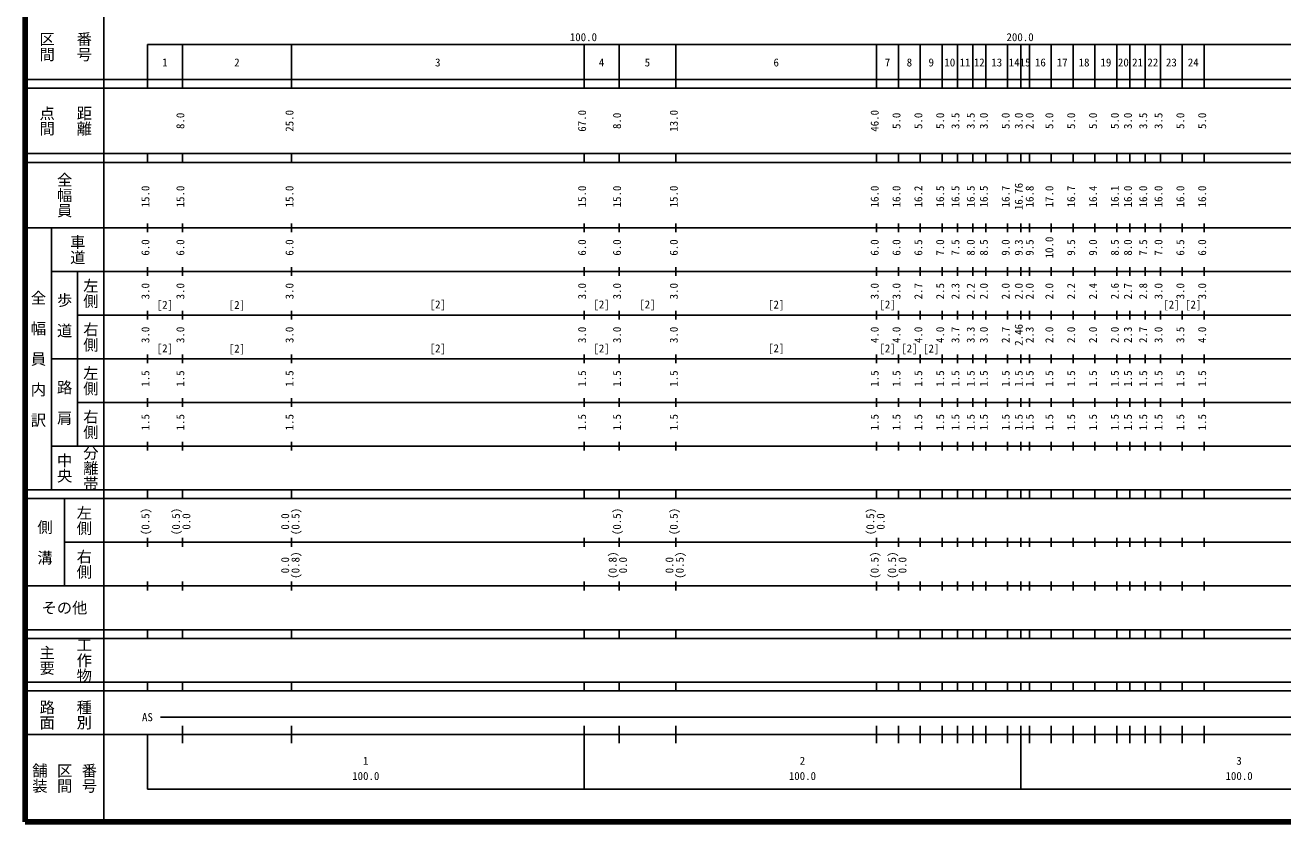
# Model space of a CAD drawing. Units: millimetres on the paper, enlarged 1000 times. Extents: x 40000 to 680000, y 20000 to 380000.
# Drawn here: x 40000 to 328024, y 20000 to 202409 of the extents above; entities that cross this region are included whole.
import ezdxf
from ezdxf.enums import TextEntityAlignment as Align

# ---------------------------------------------------------------- set-up
doc = ezdxf.new("R2010")
doc.units = ezdxf.units.MM
doc.header["$LTSCALE"] = 1000
doc.layers.add('M-TTL', color=2, linetype='Continuous', lineweight=140)
doc.layers.add('M-TTL-BAND', color=7, linetype='Continuous', lineweight=25)
doc.styles.add('@ＭＳ ゴシック', font='')
doc.styles.add('ＭＳ ゴシック', font='')
doc.styles.get('@ＭＳ ゴシック').set_extended_font_data('@MS Gothic')
doc.styles.get('ＭＳ ゴシック').set_extended_font_data('MS Gothic')

msp = doc.modelspace()

# ---------------------------------------------------------------- linework, layer by layer
at = {"layer": 'M-TTL'}
for p, q in [((40000, 380000), (40000, 20000)), ((40000, 20000), (680000, 20000))]:
    msp.add_line(p, q, dxfattribs=at)
at = {"layer": 'M-TTL-BAND'}
for p, q in [((58000, 370000), (58000, 20000)), ((68000, 198000), (579000, 198000)), ((68000, 198000), (68000, 188000)), ((76000, 188000), (76000, 198000)), ((101000, 188000), (101000, 198000)), ((168000, 188000), (168000, 198000)), ((176000, 188000), (176000, 198000)), ((189000, 188000), (189000, 198000)), ((235000, 188000), (235000, 198000)), ((240000, 188000), (240000, 198000)), ((245000, 188000), (245000, 198000)), ((250000, 188000), (250000, 198000)), ((253500, 188000), (253500, 198000)), ((257000, 188000), (257000, 198000)), ((260000, 188000), (260000, 198000)), ((265000, 188000), (265000, 198000)), ((268000, 188000), (268000, 198000)), ((270000, 188000), (270000, 198000)), ((275000, 188000), (275000, 198000)), ((280000, 188000), (280000, 198000)), ((285000, 188000), (285000, 198000)), ((290000, 188000), (290000, 198000)), ((293000, 188000), (293000, 198000)), ((296500, 188000), (296500, 198000)), ((300000, 188000), (300000, 198000)), ((305000, 188000), (305000, 198000)), ((310000, 188000), (310000, 198000)), ((40000, 190000), (579000, 190000)), ((40000, 188000), (579000, 188000)), ((40000, 173000), (579000, 173000)), ((68000, 171000), (68000, 173000)), ((76000, 171000), (76000, 173000)), ((101000, 171000), (101000, 173000)), ((168000, 171000), (168000, 173000)), ((176000, 171000), (176000, 173000)), ((189000, 171000), (189000, 173000)), ((235000, 171000), (235000, 173000)), ((240000, 171000), (240000, 173000)), ((245000, 171000), (245000, 173000)), ((250000, 171000), (250000, 173000)), ((253500, 171000), (253500, 173000)), ((257000, 171000), (257000, 173000)), ((260000, 171000), (260000, 173000)), ((265000, 171000), (265000, 173000)), ((268000, 171000), (268000, 173000)), ((270000, 171000), (270000, 173000)), ((275000, 171000), (275000, 173000)), ((280000, 171000), (280000, 173000)), ((285000, 171000), (285000, 173000)), ((290000, 171000), (290000, 173000)), ((293000, 171000), (293000, 173000)), ((296500, 171000), (296500, 173000)), ((300000, 171000), (300000, 173000)), ((305000, 171000), (305000, 173000)), ((310000, 171000), (310000, 173000)), ((40000, 171000), (579000, 171000)), ((40000, 156000), (579000, 156000)), ((46000, 96000), (46000, 156000)), ((68000, 155000), (68000, 157000)), ((76000, 155000), (76000, 157000)), ((101000, 155000), (101000, 157000)), ((168000, 155000), (168000, 157000)), ((176000, 155000), (176000, 157000)), ((189000, 155000), (189000, 157000)), ((235000, 155000), (235000, 157000)), ((240000, 155000), (240000, 157000)), ((245000, 155000), (245000, 157000)), ((250000, 155000), (250000, 157000)), ((253500, 155000), (253500, 157000)), ((257000, 155000), (257000, 157000)), ((260000, 155000), (260000, 157000)), ((265000, 155000), (265000, 157000)), ((268000, 155000), (268000, 157000)), ((270000, 155000), (270000, 157000)), ((275000, 155000), (275000, 157000)), ((280000, 155000), (280000, 157000)), ((285000, 155000), (285000, 157000)), ((290000, 155000), (290000, 157000)), ((293000, 155000), (293000, 157000)), ((296500, 155000), (296500, 157000)), ((300000, 155000), (300000, 157000)), ((305000, 155000), (305000, 157000)), ((310000, 155000), (310000, 157000)), ((68000, 145000), (68000, 147000)), ((76000, 145000), (76000, 147000)), ((101000, 145000), (101000, 147000)), ((168000, 145000), (168000, 147000)), ((176000, 145000), (176000, 147000)), ((189000, 145000), (189000, 147000)), ((235000, 145000), (235000, 147000)), ((240000, 145000), (240000, 147000)), ((245000, 145000), (245000, 147000)), ((250000, 145000), (250000, 147000)), ((253500, 145000), (253500, 147000)), ((257000, 145000), (257000, 147000)), ((260000, 145000), (260000, 147000)), ((265000, 145000), (265000, 147000)), ((268000, 145000), (268000, 147000)), ((270000, 145000), (270000, 147000)), ((275000, 145000), (275000, 147000)), ((280000, 145000), (280000, 147000)), ((285000, 145000), (285000, 147000)), ((290000, 145000), (290000, 147000)), ((293000, 145000), (293000, 147000)), ((296500, 145000), (296500, 147000)), ((300000, 145000), (300000, 147000)), ((305000, 145000), (305000, 147000)), ((310000, 145000), (310000, 147000)), ((46000, 146000), (579000, 146000)), ((52000, 146000), (52000, 106000)), ((52000, 136000), (579000, 136000)), ((68000, 135000), (68000, 137000)), ((76000, 135000), (76000, 137000)), ((101000, 135000), (101000, 137000)), ((168000, 135000), (168000, 137000)), ((176000, 135000), (176000, 137000)), ((189000, 135000), (189000, 137000)), ((235000, 135000), (235000, 137000)), ((240000, 135000), (240000, 137000)), ((245000, 135000), (245000, 137000)), ((250000, 135000), (250000, 137000)), ((253500, 135000), (253500, 137000)), ((257000, 135000), (257000, 137000)), ((260000, 135000), (260000, 137000)), ((265000, 135000), (265000, 137000)), ((268000, 135000), (268000, 137000)), ((270000, 135000), (270000, 137000)), ((275000, 135000), (275000, 137000)), ((280000, 135000), (280000, 137000)), ((285000, 135000), (285000, 137000)), ((290000, 135000), (290000, 137000)), ((293000, 135000), (293000, 137000)), ((296500, 135000), (296500, 137000)), ((300000, 135000), (300000, 137000)), ((305000, 135000), (305000, 137000)), ((310000, 135000), (310000, 137000)), ((68000, 125000), (68000, 127000)), ((76000, 125000), (76000, 127000)), ((101000, 125000), (101000, 127000)), ((168000, 125000), (168000, 127000)), ((176000, 125000), (176000, 127000)), ((189000, 125000), (189000, 127000)), ((235000, 125000), (235000, 127000)), ((240000, 125000), (240000, 127000)), ((245000, 125000), (245000, 127000)), ((250000, 125000), (250000, 127000)), ((253500, 125000), (253500, 127000)), ((257000, 125000), (257000, 127000)), ((260000, 125000), (260000, 127000)), ((265000, 125000), (265000, 127000)), ((268000, 125000), (268000, 127000)), ((270000, 125000), (270000, 127000)), ((275000, 125000), (275000, 127000)), ((280000, 125000), (280000, 127000)), ((285000, 125000), (285000, 127000)), ((290000, 125000), (290000, 127000)), ((293000, 125000), (293000, 127000)), ((296500, 125000), (296500, 127000)), ((300000, 125000), (300000, 127000)), ((305000, 125000), (305000, 127000)), ((310000, 125000), (310000, 127000)), ((46000, 126000), (579000, 126000)), ((52000, 116000), (579000, 116000)), ((68000, 115000), (68000, 117000)), ((76000, 115000), (76000, 117000)), ((101000, 115000), (101000, 117000)), ((168000, 115000), (168000, 117000)), ((176000, 115000), (176000, 117000)), ((189000, 115000), (189000, 117000)), ((235000, 115000), (235000, 117000)), ((240000, 115000), (240000, 117000)), ((245000, 115000), (245000, 117000)), ((250000, 115000), (250000, 117000)), ((253500, 115000), (253500, 117000)), ((257000, 115000), (257000, 117000)), ((260000, 115000), (260000, 117000)), ((265000, 115000), (265000, 117000)), ((268000, 115000), (268000, 117000)), ((270000, 115000), (270000, 117000)), ((275000, 115000), (275000, 117000)), ((280000, 115000), (280000, 117000)), ((285000, 115000), (285000, 117000)), ((290000, 115000), (290000, 117000)), ((293000, 115000), (293000, 117000)), ((296500, 115000), (296500, 117000)), ((300000, 115000), (300000, 117000)), ((305000, 115000), (305000, 117000)), ((310000, 115000), (310000, 117000)), ((68000, 105000), (68000, 107000)), ((76000, 105000), (76000, 107000)), ((101000, 105000), (101000, 107000)), ((168000, 105000), (168000, 107000)), ((176000, 105000), (176000, 107000)), ((189000, 105000), (189000, 107000)), ((235000, 105000), (235000, 107000)), ((240000, 105000), (240000, 107000)), ((245000, 105000), (245000, 107000)), ((250000, 105000), (250000, 107000)), ((253500, 105000), (253500, 107000)), ((257000, 105000), (257000, 107000)), ((260000, 105000), (260000, 107000)), ((265000, 105000), (265000, 107000)), ((268000, 105000), (268000, 107000)), ((270000, 105000), (270000, 107000)), ((275000, 105000), (275000, 107000)), ((280000, 105000), (280000, 107000)), ((285000, 105000), (285000, 107000)), ((290000, 105000), (290000, 107000)), ((293000, 105000), (293000, 107000)), ((296500, 105000), (296500, 107000)), ((300000, 105000), (300000, 107000)), ((305000, 105000), (305000, 107000)), ((310000, 105000), (310000, 107000)), ((46000, 106000), (579000, 106000)), ((40000, 96000), (579000, 96000)), ((68000, 94000), (68000, 96000)), ((76000, 94000), (76000, 96000)), ((101000, 94000), (101000, 96000)), ((168000, 94000), (168000, 96000)), ((176000, 94000), (176000, 96000)), ((189000, 94000), (189000, 96000)), ((235000, 94000), (235000, 96000)), ((240000, 94000), (240000, 96000)), ((245000, 94000), (245000, 96000)), ((250000, 94000), (250000, 96000)), ((253500, 94000), (253500, 96000)), ((257000, 94000), (257000, 96000)), ((260000, 94000), (260000, 96000)), ((265000, 94000), (265000, 96000)), ((268000, 94000), (268000, 96000)), ((270000, 94000), (270000, 96000)), ((275000, 94000), (275000, 96000)), ((280000, 94000), (280000, 96000)), ((285000, 94000), (285000, 96000)), ((290000, 94000), (290000, 96000)), ((293000, 94000), (293000, 96000)), ((296500, 94000), (296500, 96000)), ((300000, 94000), (300000, 96000)), ((305000, 94000), (305000, 96000)), ((310000, 94000), (310000, 96000)), ((40000, 94000), (579000, 94000)), ((49000, 94000), (49000, 74000)), ((49000, 84000), (579000, 84000)), ((68000, 83000), (68000, 85000)), ((76000, 83000), (76000, 85000)), ((101000, 83000), (101000, 85000)), ((168000, 83000), (168000, 85000)), ((176000, 83000), (176000, 85000)), ((189000, 83000), (189000, 85000)), ((235000, 83000), (235000, 85000)), ((240000, 83000), (240000, 85000)), ((245000, 83000), (245000, 85000)), ((250000, 83000), (250000, 85000)), ((253500, 83000), (253500, 85000)), ((257000, 83000), (257000, 85000)), ((260000, 83000), (260000, 85000)), ((265000, 83000), (265000, 85000)), ((268000, 83000), (268000, 85000)), ((270000, 83000), (270000, 85000)), ((275000, 83000), (275000, 85000)), ((280000, 83000), (280000, 85000)), ((285000, 83000), (285000, 85000)), ((290000, 83000), (290000, 85000)), ((293000, 83000), (293000, 85000)), ((296500, 83000), (296500, 85000)), ((300000, 83000), (300000, 85000)), ((305000, 83000), (305000, 85000)), ((310000, 83000), (310000, 85000)), ((68000, 73000), (68000, 75000)), ((76000, 73000), (76000, 75000)), ((101000, 73000), (101000, 75000)), ((168000, 73000), (168000, 75000)), ((176000, 73000), (176000, 75000)), ((189000, 73000), (189000, 75000)), ((235000, 73000), (235000, 75000)), ((240000, 73000), (240000, 75000)), ((245000, 73000), (245000, 75000)), ((250000, 73000), (250000, 75000)), ((253500, 73000), (253500, 75000)), ((257000, 73000), (257000, 75000)), ((260000, 73000), (260000, 75000)), ((265000, 73000), (265000, 75000)), ((268000, 73000), (268000, 75000)), ((270000, 73000), (270000, 75000)), ((275000, 73000), (275000, 75000)), ((280000, 73000), (280000, 75000)), ((285000, 73000), (285000, 75000)), ((290000, 73000), (290000, 75000)), ((293000, 73000), (293000, 75000)), ((296500, 73000), (296500, 75000)), ((300000, 73000), (300000, 75000)), ((305000, 73000), (305000, 75000)), ((310000, 73000), (310000, 75000)), ((40000, 74000), (579000, 74000)), ((40000, 64000), (579000, 64000)), ((68000, 62000), (68000, 64000)), ((76000, 62000), (76000, 64000)), ((101000, 62000), (101000, 64000)), ((168000, 62000), (168000, 64000)), ((176000, 62000), (176000, 64000)), ((189000, 62000), (189000, 64000)), ((235000, 62000), (235000, 64000)), ((240000, 62000), (240000, 64000)), ((245000, 62000), (245000, 64000)), ((250000, 62000), (250000, 64000)), ((253500, 62000), (253500, 64000)), ((257000, 62000), (257000, 64000)), ((260000, 62000), (260000, 64000)), ((265000, 62000), (265000, 64000)), ((268000, 62000), (268000, 64000)), ((270000, 62000), (270000, 64000)), ((275000, 62000), (275000, 64000)), ((280000, 62000), (280000, 64000)), ((285000, 62000), (285000, 64000)), ((290000, 62000), (290000, 64000)), ((293000, 62000), (293000, 64000)), ((296500, 62000), (296500, 64000)), ((300000, 62000), (300000, 64000)), ((305000, 62000), (305000, 64000)), ((310000, 62000), (310000, 64000)), ((40000, 62000), (579000, 62000)), ((40000, 52000), (579000, 52000)), ((68000, 50000), (68000, 52000)), ((76000, 50000), (76000, 52000)), ((101000, 50000), (101000, 52000)), ((168000, 50000), (168000, 52000)), ((176000, 50000), (176000, 52000)), ((189000, 50000), (189000, 52000)), ((235000, 50000), (235000, 52000)), ((240000, 50000), (240000, 52000)), ((245000, 50000), (245000, 52000)), ((250000, 50000), (250000, 52000)), ((253500, 50000), (253500, 52000)), ((257000, 50000), (257000, 52000)), ((260000, 50000), (260000, 52000)), ((265000, 50000), (265000, 52000)), ((268000, 50000), (268000, 52000)), ((270000, 50000), (270000, 52000)), ((275000, 50000), (275000, 52000)), ((280000, 50000), (280000, 52000)), ((285000, 50000), (285000, 52000)), ((290000, 50000), (290000, 52000)), ((293000, 50000), (293000, 52000)), ((296500, 50000), (296500, 52000)), ((300000, 50000), (300000, 52000)), ((305000, 50000), (305000, 52000)), ((310000, 50000), (310000, 52000)), ((40000, 50000), (579000, 50000)), ((71000, 44000), (552000, 44000)), ((76000, 38000), (76000, 42000)), ((101000, 38000), (101000, 42000)), ((168000, 27500), (168000, 42000)), ((176000, 38000), (176000, 42000)), ((189000, 38000), (189000, 42000)), ((235000, 38000), (235000, 42000)), ((240000, 38000), (240000, 42000)), ((245000, 38000), (245000, 42000)), ((250000, 38000), (250000, 42000)), ((253500, 38000), (253500, 42000)), ((257000, 38000), (257000, 42000)), ((260000, 38000), (260000, 42000)), ((265000, 38000), (265000, 42000)), ((268000, 27500), (268000, 42000)), ((270000, 38000), (270000, 42000)), ((275000, 38000), (275000, 42000)), ((280000, 38000), (280000, 42000)), ((285000, 38000), (285000, 42000)), ((290000, 38000), (290000, 42000)), ((293000, 38000), (293000, 42000)), ((296500, 38000), (296500, 42000)), ((300000, 38000), (300000, 42000)), ((305000, 38000), (305000, 42000)), ((310000, 38000), (310000, 42000)), ((40000, 40000), (579000, 40000)), ((68000, 40000), (68000, 27500)), ((68000, 27500), (579000, 27500))]:
    msp.add_line(p, q, dxfattribs=at)

# ---------------------------------------------------------------- texts
at = {"layer": 'M-TTL-BAND', "style": '@ＭＳ ゴシック'}
for s, p in [('区間', (45000, 197500)), ('番号', (53500, 197500)), ('点間', (45000, 180500)), ('距離', (53500, 180500)), ('全幅員', (49000, 163500)), ('車道', (52000, 151000)), ('左側', (55000, 141000)), ('全\u3000幅\u3000員\u3000内\u3000訳', (43000, 126000)), ('歩\u3000道', (49000, 136000)), ('右側', (55000, 131000)), ('左側', (55000, 121000)), ('路\u3000肩', (49000, 116000)), ('右側', (55000, 111000)), ('中央', (49000, 101000)), ('分離帯', (55000, 101000)), ('左側', (53500, 89000)), ('側\u3000溝', (44500, 84000)), ('右側', (53500, 79000)), ('工作物', (53500, 57000)), ('主要', (45000, 57000)), ('路面', (45000, 44500)), ('種別', (53500, 44500)), ('舗装', (43333, 30000)), ('区間', (49000, 30000)), ('番号', (54667, 30000))]:
    msp.add_text(s, height=2566, rotation=270, dxfattribs=at).set_placement(p, align=Align.MIDDLE_CENTER)
at = {"layer": 'M-TTL-BAND', "style": 'ＭＳ ゴシック'}
for s, p in [('100.0', (167844, 198195)), ('200.0', (267844, 198195)), ('1', (72000, 192405)), ('2', (88500, 192405)), ('3', (134500, 192405)), ('4', (172000, 192405)), ('5', (182500, 192405)), ('6', (212000, 192405)), ('7', (237500, 192405)), ('8', (242500, 192405)), ('9', (247500, 192405)), ('10', (251750, 192405)), ('11', (255250, 192405)), ('12', (258500, 192405)), ('13', (262500, 192405)), ('14', (266500, 192405)), ('15', (269000, 192405)), ('16', (272500, 192405)), ('17', (277500, 192405)), ('18', (282500, 192405)), ('19', (287500, 192405)), ('20', (291500, 192405)), ('21', (294750, 192405)), ('22', (298250, 192405)), ('23', (302500, 192405)), ('24', (307500, 192405)), ('[2]', (72000, 136920)), ('[2]', (88500, 136897)), ('[2]', (134500, 137007)), ('[2]', (172000, 136999)), ('[2]', (182500, 136999)), ('[2]', (212000, 136966)), ('[2]', (237500, 136989)), ('[2]', (302500, 136967)), ('[2]', (307500, 136967)), ('[2]', (72000, 126955)), ('[2]', (88500, 126886)), ('[2]', (134500, 126942)), ('[2]', (172000, 126925)), ('[2]', (212000, 126960)), ('[2]', (237500, 126938)), ('[2]', (242500, 126938)), ('[2]', (247500, 126905)), ('AS', (68000, 42500)), ('1', (118000, 32523)), ('2', (218000, 32523)), ('3', (318000, 32523)), ('100.0', (118000, 29033)), ('100.0', (218000, 29033)), ('100.0', (318000, 29033))]:
    msp.add_text(s, height=1833, dxfattribs=at).set_placement(p, align=Align.BOTTOM_CENTER)
for s, p in [('8.0', (77000, 180500)), ('25.0', (102000, 180500)), ('67.0', (169000, 180500)), ('8.0', (177000, 180500)), ('13.0', (190000, 180500)), ('46.0', (236000, 180500)), ('5.0', (241000, 180500)), ('5.0', (246000, 180500)), ('5.0', (251000, 180500)), ('3.5', (254500, 180500)), ('3.5', (258000, 180500)), ('3.0', (261000, 180500)), ('5.0', (266000, 180500)), ('3.0', (269000, 180500)), ('2.0', (271496, 180500)), ('5.0', (276000, 180500)), ('5.0', (281000, 180500)), ('5.0', (286000, 180500)), ('5.0', (291000, 180500)), ('3.0', (294000, 180500)), ('3.5', (297500, 180500)), ('3.5', (301000, 180500)), ('5.0', (306000, 180500)), ('5.0', (311000, 180500)), ('15.0', (69000, 163174)), ('15.0', (77000, 163174)), ('15.0', (102000, 163174)), ('15.0', (169000, 163174)), ('15.0', (177000, 163174)), ('15.0', (190000, 163174)), ('16.0', (236000, 163174)), ('16.0', (241000, 163174)), ('16.2', (246000, 163174)), ('16.5', (251000, 163174)), ('16.5', (254500, 163174)), ('16.5', (258000, 163174)), ('16.5', (261000, 163174)), ('16.7', (266000, 163174)), ('16.76', (269000, 163174)), ('16.8', (271496, 163174)), ('17.0', (276000, 163174)), ('16.7', (281000, 163174)), ('16.4', (286000, 163174)), ('16.1', (291000, 163174)), ('16.0', (294000, 163174)), ('16.0', (297500, 163174)), ('16.0', (301000, 163174)), ('16.0', (306000, 163174)), ('16.0', (311000, 163174)), ('6.0', (69000, 151500)), ('6.0', (77000, 151500)), ('6.0', (102000, 151500)), ('6.0', (169000, 151500)), ('6.0', (177000, 151500)), ('6.0', (190000, 151500)), ('6.0', (236000, 151500)), ('6.0', (241000, 151500)), ('6.5', (246000, 151500)), ('7.0', (251000, 151500)), ('7.5', (254500, 151500)), ('8.0', (258000, 151500)), ('8.5', (261000, 151500)), ('9.0', (266000, 151500)), ('9.3', (269000, 151500)), ('9.5', (271496, 151500)), ('10.0', (276000, 151500)), ('9.5', (281000, 151500)), ('9.0', (286000, 151500)), ('8.5', (291000, 151500)), ('8.0', (294000, 151500)), ('7.5', (297500, 151500)), ('7.0', (301000, 151500)), ('6.5', (306000, 151500)), ('6.0', (311000, 151500)), ('3.0', (69000, 141500)), ('3.0', (77000, 141500)), ('3.0', (102000, 141500)), ('3.0', (169000, 141500)), ('3.0', (177000, 141500)), ('3.0', (190000, 141500)), ('3.0', (236000, 141500)), ('3.0', (241000, 141500)), ('2.7', (246000, 141500)), ('2.5', (251000, 141500)), ('2.3', (254500, 141500)), ('2.2', (258000, 141500)), ('2.0', (261000, 141500)), ('2.0', (266000, 141500)), ('2.0', (269000, 141500)), ('2.0', (271496, 141500)), ('2.0', (276000, 141500)), ('2.2', (281000, 141500)), ('2.4', (286000, 141500)), ('2.6', (291000, 141500)), ('2.7', (294000, 141500)), ('2.8', (297500, 141500)), ('3.0', (301000, 141500)), ('3.0', (306000, 141500)), ('3.0', (311000, 141500)), ('3.0', (69000, 131500)), ('3.0', (77000, 131500)), ('3.0', (102000, 131500)), ('3.0', (169000, 131500)), ('3.0', (177000, 131500)), ('3.0', (190000, 131500)), ('4.0', (236000, 131500)), ('4.0', (241000, 131500)), ('4.0', (246000, 131500)), ('4.0', (251000, 131500)), ('3.7', (254500, 131500)), ('3.3', (258000, 131500)), ('3.0', (261000, 131500)), ('2.7', (266000, 131500)), ('2.46', (269000, 131500)), ('2.3', (271496, 131500)), ('2.0', (276000, 131500)), ('2.0', (281000, 131500)), ('2.0', (286000, 131500)), ('2.0', (291000, 131500)), ('2.3', (294000, 131500)), ('2.7', (297500, 131500)), ('3.0', (301000, 131500)), ('3.5', (306000, 131500)), ('4.0', (311000, 131500)), ('1.5', (69000, 121500)), ('1.5', (77000, 121500)), ('1.5', (102000, 121500)), ('1.5', (169000, 121500)), ('1.5', (177000, 121500)), ('1.5', (190000, 121500)), ('1.5', (236000, 121500)), ('1.5', (241000, 121500)), ('1.5', (246000, 121500)), ('1.5', (251000, 121500)), ('1.5', (254500, 121500)), ('1.5', (258000, 121500)), ('1.5', (261000, 121500)), ('1.5', (266000, 121500)), ('1.5', (269000, 121500)), ('1.5', (271496, 121500)), ('1.5', (276000, 121500)), ('1.5', (281000, 121500)), ('1.5', (286000, 121500)), ('1.5', (291000, 121500)), ('1.5', (294000, 121500)), ('1.5', (297500, 121500)), ('1.5', (301000, 121500)), ('1.5', (306000, 121500)), ('1.5', (311000, 121500)), ('1.5', (69000, 111500)), ('1.5', (77000, 111500)), ('1.5', (102000, 111500)), ('1.5', (169000, 111500)), ('1.5', (177000, 111500)), ('1.5', (190000, 111500)), ('1.5', (236000, 111500)), ('1.5', (241000, 111500)), ('1.5', (246000, 111500)), ('1.5', (251000, 111500)), ('1.5', (254500, 111500)), ('1.5', (258000, 111500)), ('1.5', (261000, 111500)), ('1.5', (266000, 111500)), ('1.5', (269000, 111500)), ('1.5', (271496, 111500)), ('1.5', (276000, 111500)), ('1.5', (281000, 111500)), ('1.5', (286000, 111500)), ('1.5', (291000, 111500)), ('1.5', (294000, 111500)), ('1.5', (297500, 111500)), ('1.5', (301000, 111500)), ('1.5', (306000, 111500)), ('1.5', (311000, 111500)), ('(0.5)', (69000, 88764)), ('(0.5)', (76000, 88764)), ('0.0', (78370, 88764)), ('0.0', (101000, 88764)), ('(0.5)', (103370, 88764)), ('(0.5)', (177000, 88764)), ('(0.5)', (190000, 88764)), ('(0.5)', (235000, 88764)), ('0.0', (237370, 88764)), ('(0.8)', (103370, 78764)), ('(0.8)', (176000, 78764)), ('(0.5)', (191370, 78764)), ('(0.5)', (236000, 78764)), ('(0.5)', (240000, 78764)), ('0.0', (101000, 78764)), ('0.0', (178370, 78764)), ('0.0', (189000, 78764)), ('0.0', (242370, 78764))]:
    msp.add_text(s, height=1833, rotation=90, dxfattribs=at).set_placement(p, align=Align.BOTTOM_CENTER)
msp.add_text('その他', height=2566, dxfattribs=at).set_placement((49000, 69000), align=Align.MIDDLE_CENTER)

doc.saveas('drawing.dxf')
